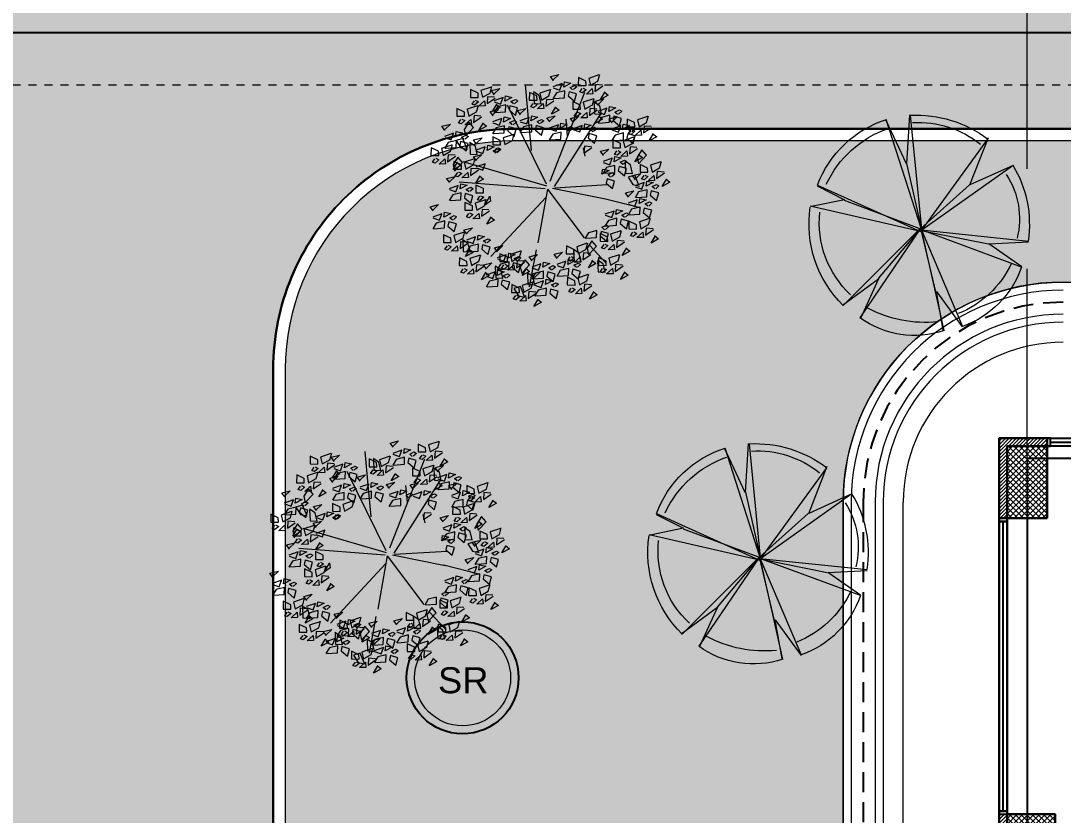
# Model space of a CAD drawing. Header units: inches. Extents: x 0 to 558, y -1 to 295.
# Drawn here: x 280.41 to 293.44, y 185.21 to 195.14 of the extents above; entities that cross this region are included whole.
import ezdxf
from ezdxf.enums import TextEntityAlignment as Align

# ---------------------------------------------------------------- set-up
doc = ezdxf.new("R2010")
doc.units = ezdxf.units.IN
doc.header["$MEASUREMENT"] = 0
for name, pattern in [('$0$HIDDEN', [0.375, 0.25, -0.125]), ('DASHDOT2', [0.5, 0.25, -0.125, 0, -0.125]), ('HelipadXX$0$Core-03$0$HIDDEN', [0.375, 0.25, -0.125])]:
    doc.linetypes.add(name, pattern=pattern)
for name, color, linetype in [('A-ROAD', 4, 'Continuous'), ('Kusen', 30, 'Continuous'), ('LANTAI', 57, 'Continuous')]:
    doc.layers.add(name, color=color, linetype=linetype)
for name, color, linetype, lineweight in [('ars', 11, 'Continuous', 0), ('ARSIR', 31, 'Continuous', 5), ('ARSIR BETON', 8, 'Continuous', 5), ('DINDING2', 146, 'Continuous', 5), ('GSB', 1, 'Continuous', 15), ('KOL', 1, 'Continuous', 30), ('lan', 7, 'Continuous', 15), ('POHON', 98, 'Continuous', 5), ('RUMPUT', 93, 'Continuous', 0), ('SANITAIR', 15, 'Continuous', 9)]:
    doc.layers.add(name, color=color, linetype=linetype, lineweight=lineweight)
doc.layers.add('as', color=1, linetype='Continuous', plot=False)
doc.styles.get("Standard").update_dxf_attribs({"font": 'arial.ttf'})
pattern_1 = [(45, (37.0798, 226.14725), (6e-17, 0.5747364), [1.2192, -0.4064]), (135, (37.36716, 226.4346), (6e-17, 0.5747364), [1.2192, -0.4064])]
pattern_2 = [(86.66969, (37.0798, 226.14725), (-0.5066041, 0.569206), [0.142875, -0.934755]), (41.66969, (37.0798, 226.14725), (-0.5066045, 0.5692064), [0.142875, -0.619125]), (131.66969, (37.0798, 226.14725), (-0.5692064, -0.5066045), [0.142875, -0.619125])]

# ---------------------------------------------------------------- blocks, each defined once
blk = doc.blocks.new('k1')
at = {"layer": 'ars'}
h = blk.add_hatch(dxfattribs=at)
h.set_pattern_fill('_USER', color=256, scale=0.05, angle=45, double=1, pattern_type=0)
h.set_pattern_definition([(45, (0, -5), (-0.03535534, 0.03535534), []), (135, (0, -5), (-0.03535534, -0.03535534), [])])
h.paths.add_polyline_path([(-0.3, -0.55), (0.3, -0.55), (0.3, 0.55), (-0.3, 0.55)])
at = {"layer": 'KOL'}
blk.add_lwpolyline([(-0.3, -0.55), (0.3, -0.55), (0.3, 0.55), (-0.3, 0.55)], close=True, dxfattribs=at)
blk = doc.blocks.new('k3')
at = {"layer": 'ars'}
h = blk.add_hatch(dxfattribs=at)
h.set_pattern_fill('_USER', color=256, scale=0.05, angle=45, double=1, pattern_type=0)
h.set_pattern_definition([(45, (0, -5.05), (-0.03535534, 0.03535534), []), (135, (0, -5.05), (-0.03535534, -0.03535534), [])])
h.paths.add_polyline_path([(-0.25, -0.45), (0.25, -0.45), (0.25, 0.45), (-0.25, 0.45)])
at = {"layer": 'KOL'}
blk.add_lwpolyline([(-0.25, -0.45), (0.25, -0.45), (0.25, 0.45), (-0.25, 0.45)], close=True, dxfattribs=at)
blk = doc.blocks.new('DEN-1 BLOK 2')
at = {"layer": 'ars'}
h = blk.add_hatch(dxfattribs=at)
h.set_pattern_fill('ANSI31', color=256, scale=0.25, angle=180, style=0)
h.set_pattern_definition([(225, (-0.35, 48.305), (0.02209709, -0.02209709), [])])
h.paths.add_polyline_path([(-0.25, 43.405), (-0.35, 43.405), (-0.35, 42.305), (0.25, 42.305), (0.25, 42.405), (-0.25, 42.405)])
h.paths.add_polyline_path([(-0.25, 51.205), (-0.35, 51.205), (-0.35, 50.105), (-0.25, 50.105)])
h.paths.add_polyline_path([(-0.35, 54.905), (-0.25, 54.905), (-0.25, 55.805), (0.25, 55.805), (0.25, 55.905), (-0.35, 55.905)])
at = {"layer": 'as'}
for q in [(74.4, 55.655), (0, 39.555)]:
    blk.add_line((0, 55.655), q, dxfattribs=at)
at = {"layer": 'as', "linetype": '$0$HIDDEN'}
blk.add_line((-2.05, 55.105), (-2.05, 38.755), dxfattribs=at)
blk.add_arc((0.45, 55.105), 2.5, 90, 180, dxfattribs=at)
at = {"layer": 'KOL'}
blk.add_lwpolyline([(0.25, 42.405), (0.25, 42.305), (-0.35, 42.305), (-0.35, 55.905), (0.25, 55.905), (0.25, 55.805), (-0.25, 55.805), (-0.25, 42.405)], close=True, dxfattribs=at)
blk.add_lwpolyline([(-0.25, 54.905), (-0.35, 54.905)], dxfattribs=at)
at = {"layer": 'Kusen'}
for p, q in [((0.25, 55.855), (0.25, 55.855)), ((0.29, 55.855), (5.91, 55.855))]:
    blk.add_line(p, q, dxfattribs=at)
at = {"layer": 'Kusen', "color": 4}
blk.add_line((-0.3, 51.245), (-0.3, 54.865), dxfattribs=at)
at = {"layer": 'Kusen'}
for points in [[(5.95, 55.805), (0.25, 55.805), (0.25, 55.905), (5.95, 55.905)], [(-0.25, 54.865), (-0.35, 54.865), (-0.35, 51.245), (-0.25, 51.245)]]:
    blk.add_lwpolyline(points, close=True, dxfattribs=at)
for points in [[(0.25, 55.905), (0.25, 55.805), (0.29, 55.805), (0.29, 55.905), (0.25, 55.905)], [(-0.35, 54.865), (-0.25, 54.865), (-0.25, 54.905), (-0.35, 54.905), (-0.35, 54.865)], [(-0.35, 51.205), (-0.25, 51.205), (-0.25, 51.245), (-0.35, 51.245), (-0.35, 51.205)]]:
    blk.add_lwpolyline(points, dxfattribs=at)
at = {"layer": 'lan'}
blk.add_line((-1.55, 42.545), (-1.55, 55.105), dxfattribs=at)
blk.add_arc((0.45, 55.105), 2, 90, 180, dxfattribs=at)
blk.add_arc((0.45, 55.105), 2, 90, 180, dxfattribs=at)
at = {"layer": 'SANITAIR'}
for p, q in [((-2.3, 55.105), (-2.3, 42.545)), ((-2.2, 55.105), (-2.2, 42.545)), ((-1.9, 55.105), (-1.9, 42.545)), ((-1.8, 55.105), (-1.8, 42.545))]:
    blk.add_line(p, q, dxfattribs=at)
for radius in [2.75, 2.65, 2.35, 2.25]:
    blk.add_arc((0.45, 55.105), radius, 90, 180, dxfattribs=at)
at = {"layer": 'KOL', "xscale": -1}
blk.add_blockref('k3', (0, 55.355), dxfattribs=at)
at = {"layer": 'KOL', "xscale": -1, "rotation": 180}
blk.add_blockref('k1', (0.05, 50.655), dxfattribs=at)
blk = doc.blocks.new('NOT. SR')
for radius in [0.7, 0.6]:
    blk.add_circle((0, 0), radius)
blk.add_text('SR', height=0.3251).set_placement((0.008, -0.193), align=Align.CENTER)
blk = doc.blocks.new('rrety')
for p, q in [((497.8335, 232.64), (497.8515, 232.6484)), ((497.8506, 232.6457), (497.8452, 232.6146)), ((497.8248, 232.6161), (497.8335, 232.64)), ((497.8452, 232.6146), (497.8248, 232.6161)), ((497.8677, 232.6134), (497.8875, 232.619)), ((497.8733, 232.5824), (497.8677, 232.6134)), ((497.8875, 232.619), (497.8874, 232.5936)), ((498.0767, 232.6219), (498.0965, 232.6275)), ((498.0822, 232.5908), (498.0767, 232.6219)), ((498.0965, 232.6275), (498.0964, 232.6021)), ((497.8874, 232.5936), (497.8733, 232.5795)), ((498.0146, 232.5768), (498.0343, 232.5823)), ((498.0343, 232.5823), (498.0342, 232.5569)), ((498.0964, 232.6021), (498.0822, 232.588)), ((497.7802, 232.574), (497.8, 232.5795)), ((497.7857, 232.5429), (497.7802, 232.574)), ((497.7999, 232.5541), (497.7857, 232.54)), ((497.8, 232.5795), (497.7999, 232.5541)), ((497.8574, 232.5587), (497.8572, 232.5786)), ((497.8755, 232.5409), (497.8574, 232.5587)), ((497.8592, 232.5767), (497.8853, 232.5589)), ((497.8853, 232.5589), (497.8755, 232.5409)), ((498.0201, 232.5457), (498.0146, 232.5768)), ((498.0342, 232.5569), (498.0201, 232.5429)), ((498.0607, 232.5474), (498.0605, 232.5674)), ((498.0625, 232.5654), (498.0886, 232.5477)), ((498.0788, 232.5296), (498.0607, 232.5474)), ((498.0886, 232.5477), (498.0788, 232.5296)), ((497.704, 232.4781), (497.7237, 232.4836)), ((497.7095, 232.447), (497.704, 232.4781)), ((497.7237, 232.4836), (497.7236, 232.4582)), ((497.7236, 232.4582), (497.7095, 232.4442)), ((498.2316, 232.3946), (498.2497, 232.403)), ((498.2487, 232.4004), (498.2434, 232.3693)), ((498.2229, 232.3707), (498.2316, 232.3946)), ((498.2434, 232.3693), (498.2229, 232.3707)), ((498.2179, 232.3568), (498.2376, 232.3624)), ((498.2234, 232.3257), (498.2179, 232.3568)), ((498.2375, 232.337), (498.2234, 232.3229)), ((498.2376, 232.3624), (498.2375, 232.337)), ((498.2611, 232.319), (498.2609, 232.3389)), ((498.263, 232.337), (498.2891, 232.3192)), ((498.2793, 232.3012), (498.2611, 232.319)), ((498.2891, 232.3192), (498.2793, 232.3012)), ((498.1134, 232.2834), (498.1133, 232.258)), ((497.7303, 232.2231), (497.7301, 232.243)), ((497.7484, 232.2053), (497.7303, 232.2231)), ((497.7321, 232.2411), (497.7582, 232.2233)), ((497.7582, 232.2233), (497.7484, 232.2053)), ((497.7629, 232.1803), (497.7809, 232.1887)), ((497.78, 232.1861), (497.7747, 232.1549)), ((497.7859, 232.2045), (497.8056, 232.2101)), ((497.7914, 232.1734), (497.7859, 232.2045)), ((497.8055, 232.1847), (497.7914, 232.1706)), ((497.8056, 232.2101), (497.8055, 232.1847)), ((497.7542, 232.1564), (497.7629, 232.1803)), ((497.7747, 232.1549), (497.7542, 232.1564)), ((498.1671, 232.1678), (498.1868, 232.1734)), ((498.1726, 232.1368), (498.1671, 232.1678)), ((498.1868, 232.1734), (498.1867, 232.148)), ((497.7839, 232.13), (497.7837, 232.15)), ((497.8021, 232.1122), (497.7839, 232.13)), ((497.7858, 232.148), (497.8119, 232.1303)), ((497.8119, 232.1303), (497.8021, 232.1122)), ((498.1867, 232.148), (498.1726, 232.1339)), ((498.0005, 232.1002), (498.0202, 232.1057)), ((498.006, 232.0691), (498.0005, 232.1002)), ((498.0202, 232.1057), (498.0201, 232.0803)), ((498.0201, 232.0803), (498.006, 232.0663))]:
    blk.add_line(p, q)
for points in [[(497.8859, 232.6614), (497.8953, 232.6733), (497.8709, 232.6805), (497.8867, 232.6641)], [(498.0181, 232.6583), (498.0167, 232.6735), (497.998, 232.6702), (498.0181, 232.6583)], [(498.0497, 232.6755), (498.0591, 232.6874), (498.0347, 232.6946), (498.0505, 232.6782)], [(497.8287, 232.6371), (497.8365, 232.6436), (497.8237, 232.6504), (497.8167, 232.6465), (497.826, 232.6379)], [(497.8543, 232.6442), (497.8529, 232.6594), (497.8343, 232.6561), (497.8543, 232.6442)], [(497.8857, 232.6408), (497.8663, 232.6348), (497.8602, 232.6543), (497.8865, 232.6435)], [(497.8824, 232.651), (497.9136, 232.6558), (497.9187, 232.6359), (497.8933, 232.6366), (497.8796, 232.6511)], [(497.9248, 232.6527), (497.9394, 232.672), (497.9502, 232.652), (497.9301, 232.6412), (497.9248, 232.6527)], [(498.0047, 232.6329), (497.9855, 232.618), (497.9803, 232.6401), (498.0025, 232.6453), (498.0047, 232.6329)], [(497.9924, 232.6512), (498.0003, 232.6577), (497.9875, 232.6645), (497.9805, 232.6606), (497.9897, 232.652)], [(498.0461, 232.6236), (498.0147, 232.627), (498.0149, 232.6475), (498.0393, 232.6403), (498.0488, 232.6228)], [(498.0495, 232.6549), (498.03, 232.6489), (498.024, 232.6684), (498.0503, 232.6576)], [(498.1513, 232.6388), (498.1607, 232.6507), (498.1364, 232.6579), (498.1521, 232.6415)], [(497.7921, 232.5963), (497.8067, 232.6156), (497.8175, 232.5956), (497.7974, 232.5848), (497.7921, 232.5963)], [(497.8409, 232.6188), (497.8218, 232.6039), (497.8165, 232.626), (497.8387, 232.6312), (497.8409, 232.6188)], [(497.8823, 232.6095), (497.8509, 232.6129), (497.8511, 232.6334), (497.8755, 232.6262), (497.885, 232.6087)], [(497.9135, 232.52), (497.8706, 232.621)], [(497.8872, 232.6198), (497.9044, 232.6306), (497.9153, 232.6134), (497.8871, 232.617)], [(497.9184, 232.6246), (497.9237, 232.6104), (497.9408, 232.6184), (497.9184, 232.6246)], [(497.9276, 232.6019), (497.9423, 232.6212), (497.953, 232.6012), (497.933, 232.5905), (497.9276, 232.6019)], [(497.9414, 232.6381), (497.9355, 232.6298), (497.9495, 232.6266), (497.9553, 232.6321), (497.9442, 232.638)], [(497.9586, 232.6087), (497.9898, 232.6135), (497.9949, 232.5936), (497.9695, 232.5943), (497.9558, 232.6088)], [(498.001, 232.6104), (498.0157, 232.6297), (498.0264, 232.6097), (498.0064, 232.5989), (498.001, 232.6104)], [(498.0941, 232.6146), (498.1019, 232.6211), (498.0892, 232.6278), (498.0822, 232.624), (498.0914, 232.6154)], [(498.1198, 232.6217), (498.1183, 232.6368), (498.0997, 232.6335), (498.1198, 232.6217)], [(498.1511, 232.6183), (498.1317, 232.6123), (498.1257, 232.6317), (498.1519, 232.621)], [(497.7497, 232.5946), (497.7809, 232.5994), (497.786, 232.5795), (497.7606, 232.5802), (497.7468, 232.5947)], [(497.8086, 232.5817), (497.8028, 232.5734), (497.8168, 232.5702), (497.8226, 232.5757), (497.8115, 232.5816)], [(497.8718, 232.5655), (497.8812, 232.5774), (497.8568, 232.5846), (497.8726, 232.5682)], [(497.8852, 232.6002), (497.9164, 232.605), (497.9215, 232.5851), (497.8961, 232.5858), (497.8824, 232.6003)], [(497.8923, 232.5999), (497.8863, 232.586), (497.9117, 232.5853), (497.8922, 232.5971)], [(497.9442, 232.5873), (497.9383, 232.579), (497.9523, 232.5758), (497.9581, 232.5813), (497.947, 232.5873)], [(497.9634, 232.5775), (497.9807, 232.5883), (497.9915, 232.5711), (497.9634, 232.5747)], [(497.9946, 232.5823), (497.9999, 232.5681), (498.0171, 232.5761), (497.9946, 232.5823)], [(498.0176, 232.5958), (498.0117, 232.5875), (498.0258, 232.5843), (498.0316, 232.5898), (498.0204, 232.5957)], [(498.035, 232.5681), (498.0336, 232.5832), (498.015, 232.5799), (498.035, 232.5681)], [(498.0666, 232.5852), (498.076, 232.5971), (498.0517, 232.6044), (498.0674, 232.5879)], [(498.0699, 232.5414), (498.1036, 232.5996)], [(498.1063, 232.5962), (498.0872, 232.5813), (498.082, 232.6035), (498.1041, 232.6087), (498.1063, 232.5962)], [(498.1477, 232.5869), (498.1164, 232.5903), (498.1165, 232.6109), (498.1409, 232.6037), (498.1505, 232.5861)], [(498.1711, 232.5711), (498.1805, 232.583), (498.1561, 232.5903), (498.1719, 232.5738)], [(497.7532, 232.5514), (497.7626, 232.5633), (497.7382, 232.5705), (497.754, 232.5541)], [(497.7545, 232.5634), (497.7717, 232.5742), (497.7826, 232.557), (497.7544, 232.5606)], [(497.7857, 232.5682), (497.7909, 232.554), (497.8081, 232.562), (497.7857, 232.5682)], [(497.792, 232.5523), (497.8232, 232.5571), (497.8283, 232.5372), (497.8029, 232.5379), (497.7892, 232.5523)], [(497.8145, 232.5412), (497.8224, 232.5478), (497.8096, 232.5545), (497.8026, 232.5507), (497.8118, 232.542)], [(497.8402, 232.5484), (497.8388, 232.5635), (497.8201, 232.5602), (497.8402, 232.5484)], [(497.8344, 232.5539), (497.8491, 232.5733), (497.8598, 232.5533), (497.8398, 232.5425), (497.8344, 232.5539)], [(497.8716, 232.5449), (497.8521, 232.5389), (497.8461, 232.5584), (497.8724, 232.5477)], [(497.89, 232.5691), (497.9073, 232.5799), (497.9181, 232.5627), (497.8899, 232.5662)], [(497.9212, 232.5739), (497.9265, 232.5596), (497.9436, 232.5676), (497.9212, 232.5739)], [(497.9685, 232.5576), (497.9625, 232.5437), (497.9879, 232.543), (497.9685, 232.5548)], [(498.0216, 232.5427), (498.0025, 232.5277), (497.9973, 232.5499), (498.0194, 232.5551), (498.0216, 232.5427)], [(498.0094, 232.561), (498.0172, 232.5675), (498.0045, 232.5742), (497.9974, 232.5704), (498.0067, 232.5618)], [(498.063, 232.5333), (498.0317, 232.5367), (498.0318, 232.5573), (498.0562, 232.5501), (498.0657, 232.5325)], [(498.0664, 232.5647), (498.047, 232.5587), (498.0409, 232.5781), (498.0672, 232.5674)], [(498.1139, 232.5469), (498.1217, 232.5534), (498.1089, 232.5601), (498.1019, 232.5563), (498.1111, 232.5477)], [(498.1395, 232.554), (498.1381, 232.5691), (498.1195, 232.5658), (498.1395, 232.554)], [(498.1709, 232.5506), (498.1515, 232.5446), (498.1454, 232.564), (498.1717, 232.5533)], [(498.2299, 232.5371), (498.2285, 232.5522), (498.2098, 232.5489), (498.2299, 232.5371)], [(498.2614, 232.5542), (498.2709, 232.5661), (498.2465, 232.5733), (498.2622, 232.5569)], [(497.7082, 232.5088), (497.6891, 232.4939), (497.6838, 232.516), (497.706, 232.5212), (497.7082, 232.5088)], [(497.6959, 232.5271), (497.7038, 232.5337), (497.691, 232.5404), (497.684, 232.5366), (497.6932, 232.5279)], [(497.7216, 232.5343), (497.7202, 232.5494), (497.7016, 232.5461), (497.7216, 232.5343)], [(497.7496, 232.4995), (497.7182, 232.5029), (497.7184, 232.5234), (497.7428, 232.5162), (497.7523, 232.4987)], [(497.753, 232.5308), (497.7335, 232.5248), (497.7275, 232.5443), (497.7538, 232.5336)], [(497.7596, 232.5435), (497.7536, 232.5296), (497.779, 232.5289), (497.7595, 232.5407)], [(497.7968, 232.5211), (497.8141, 232.5319), (497.8249, 232.5147), (497.7968, 232.5183)], [(497.8268, 232.5229), (497.8076, 232.508), (497.8024, 232.5301), (497.8246, 232.5353), (497.8268, 232.5229)], [(497.828, 232.5259), (497.8333, 232.5117), (497.8505, 232.5197), (497.828, 232.5259)], [(497.8682, 232.5136), (497.8368, 232.517), (497.837, 232.5375), (497.8614, 232.5303), (497.8709, 232.5128)], [(497.851, 232.5394), (497.8451, 232.5311), (497.8592, 232.5279), (497.865, 232.5334), (497.8538, 232.5393)], [(497.8951, 232.5492), (497.8891, 232.5352), (497.9145, 232.5345), (497.8951, 232.5463)], [(498.0631, 232.5184), (498.0943, 232.5232), (498.0994, 232.5033), (498.074, 232.504), (498.0603, 232.5185)], [(498.1261, 232.5286), (498.107, 232.5136), (498.1017, 232.5358), (498.1239, 232.541), (498.1261, 232.5286)], [(498.1055, 232.5201), (498.1202, 232.5395), (498.1309, 232.5194), (498.1109, 232.5087), (498.1055, 232.5201)], [(498.1675, 232.5192), (498.1361, 232.5226), (498.1363, 232.5432), (498.1607, 232.536), (498.1702, 232.5184)], [(498.2165, 232.5116), (498.1973, 232.4967), (498.1921, 232.5188), (498.2142, 232.5241), (498.2165, 232.5116)], [(498.2042, 232.53), (498.212, 232.5365), (498.1993, 232.5432), (498.1923, 232.5394), (498.2015, 232.5308)], [(498.2579, 232.5023), (498.2265, 232.5057), (498.2267, 232.5263), (498.251, 232.519), (498.2606, 232.5015)], [(498.2613, 232.5337), (498.2418, 232.5277), (498.2358, 232.5471), (498.2621, 232.5364)], [(497.7221, 232.4752), (497.7315, 232.4872), (497.7072, 232.4944), (497.7229, 232.4779)], [(497.7582, 232.4834), (497.7728, 232.5028), (497.7836, 232.4828), (497.7635, 232.472), (497.7582, 232.4834)], [(497.9754, 232.3753), (497.7793, 232.51)], [(497.8019, 232.5012), (497.7959, 232.4873), (497.8213, 232.4866), (497.8019, 232.4984)], [(497.9846, 232.3539), (497.9233, 232.5008)], [(497.9846, 232.3539), (498.0582, 232.5161)], [(498.1221, 232.5056), (498.1162, 232.4972), (498.1302, 232.494), (498.136, 232.4995), (498.1249, 232.5055)], [(498.128, 232.4959), (498.1592, 232.5007), (498.1644, 232.4808), (498.139, 232.4815), (498.1252, 232.4959)], [(498.1705, 232.4975), (498.1851, 232.5169), (498.1959, 232.4969), (498.1758, 232.4861), (498.1705, 232.4975)], [(498.2439, 232.4806), (498.2585, 232.5), (498.2693, 232.4799), (498.2492, 232.4692), (498.2439, 232.4806)], [(497.6649, 232.451), (497.6727, 232.4575), (497.66, 232.4642), (497.653, 232.4604), (497.6622, 232.4518)], [(497.6906, 232.4581), (497.6891, 232.4732), (497.6705, 232.4699), (497.6906, 232.4581)], [(497.7219, 232.4547), (497.7025, 232.4487), (497.6965, 232.4681), (497.7227, 232.4574)], [(497.7158, 232.4818), (497.747, 232.4866), (497.7521, 232.4667), (497.7267, 232.4674), (497.713, 232.4818)], [(497.7206, 232.4506), (497.7378, 232.4614), (497.7487, 232.4442), (497.7205, 232.4478)], [(497.7748, 232.4689), (497.7689, 232.4606), (497.7829, 232.4574), (497.7887, 232.4629), (497.7776, 232.4688)], [(498.1329, 232.4647), (498.1501, 232.4755), (498.1609, 232.4583), (498.1328, 232.4619)], [(498.1403, 232.4159), (498.2384, 232.4649)], [(498.1641, 232.4695), (498.1693, 232.4553), (498.1865, 232.4633), (498.1641, 232.4695)], [(498.187, 232.483), (498.1811, 232.4747), (498.1952, 232.4715), (498.201, 232.477), (498.1898, 232.4829)], [(498.2015, 232.4789), (498.2327, 232.4837), (498.2378, 232.4639), (498.2124, 232.4645), (498.1986, 232.479)], [(498.2604, 232.4661), (498.2546, 232.4578), (498.2686, 232.4546), (498.2744, 232.4601), (498.2633, 232.466)], [(497.6771, 232.4327), (497.658, 232.4177), (497.6528, 232.4399), (497.6749, 232.4451), (497.6771, 232.4327)], [(497.7185, 232.4234), (497.6872, 232.4268), (497.6873, 232.4473), (497.7117, 232.4401), (497.7213, 232.4226)], [(497.7257, 232.4307), (497.7197, 232.4168), (497.7451, 232.4161), (497.7256, 232.4279)], [(497.7518, 232.4554), (497.7571, 232.4412), (497.7742, 232.4492), (497.7518, 232.4554)], [(498.2063, 232.4478), (498.2235, 232.4586), (498.2343, 232.4414), (498.2062, 232.445)], [(498.2325, 232.4338), (498.2637, 232.4386), (498.2688, 232.4187), (498.2434, 232.4194), (498.2297, 232.4339)], [(498.2375, 232.4526), (498.2427, 232.4383), (498.2599, 232.4463), (498.2375, 232.4526)], [(498.2749, 232.4355), (498.2896, 232.4549), (498.3003, 232.4348), (498.2803, 232.4241), (498.2749, 232.4355)], [(497.6339, 232.3943), (497.6651, 232.3991), (497.6702, 232.3793), (497.6448, 232.3799), (497.6311, 232.3944)], [(497.6763, 232.396), (497.691, 232.4154), (497.7017, 232.3953), (497.6817, 232.3846), (497.6763, 232.396)], [(497.804, 232.3963), (497.8134, 232.4082), (497.7891, 232.4154), (497.8048, 232.399)], [(497.9999, 232.3539), (498.144, 232.4182)], [(498.2114, 232.4279), (498.2054, 232.414), (498.2308, 232.4133), (498.2113, 232.4251)], [(498.2373, 232.4027), (498.2546, 232.4135), (498.2654, 232.3963), (498.2373, 232.3998)], [(498.2685, 232.4075), (498.2738, 232.3932), (498.291, 232.4012), (498.2685, 232.4075)], [(498.2915, 232.4209), (498.2856, 232.4126), (498.2997, 232.4094), (498.3055, 232.4149), (498.2943, 232.4209)], [(498.3292, 232.3991), (498.3386, 232.411), (498.3143, 232.4182), (498.33, 232.4018)], [(497.6387, 232.3632), (497.6559, 232.374), (497.6668, 232.3568), (497.6386, 232.3604)], [(497.6699, 232.368), (497.6752, 232.3537), (497.6923, 232.3617), (497.6699, 232.368)], [(497.6929, 232.3815), (497.687, 232.3732), (497.701, 232.37), (497.7068, 232.3754), (497.6957, 232.3814)], [(497.7468, 232.372), (497.7546, 232.3785), (497.7419, 232.3853), (497.7348, 232.3814), (497.7441, 232.3728)], [(497.7724, 232.3791), (497.771, 232.3943), (497.7524, 232.391), (497.7724, 232.3791)], [(497.8004, 232.3444), (497.769, 232.3478), (497.7692, 232.3683), (497.7936, 232.3611), (497.8031, 232.3436)], [(497.8038, 232.3757), (497.7844, 232.3697), (497.7783, 232.3892), (497.8046, 232.3784)], [(498.0061, 232.3539), (498.1593, 232.3784)], [(498.1563, 232.3735), (498.171, 232.3928), (498.1817, 232.3728), (498.1617, 232.362), (498.1563, 232.3735)], [(498.2424, 232.3828), (498.2364, 232.3688), (498.2618, 232.3681), (498.2424, 232.38)], [(498.2842, 232.3565), (498.2651, 232.3416), (498.2599, 232.3637), (498.282, 232.3689), (498.2842, 232.3565)], [(498.272, 232.3749), (498.2798, 232.3814), (498.2671, 232.3881), (498.26, 232.3843), (498.2693, 232.3757)], [(498.2976, 232.382), (498.2962, 232.3971), (498.2776, 232.3938), (498.2976, 232.382)], [(498.3256, 232.3472), (498.2943, 232.3506), (498.2944, 232.3711), (498.3188, 232.3639), (498.3283, 232.3464)], [(498.329, 232.3786), (498.3096, 232.3725), (498.3036, 232.392), (498.3298, 232.3813)], [(497.6438, 232.3433), (497.6378, 232.3293), (497.6632, 232.3287), (497.6437, 232.3405)], [(497.759, 232.3537), (497.7399, 232.3388), (497.7347, 232.3609), (497.7568, 232.3661), (497.759, 232.3537)], [(497.9785, 232.3508), (497.7363, 232.2773)], [(497.7413, 232.3255), (497.7559, 232.3449), (497.7667, 232.3248), (497.7466, 232.3141), (497.7413, 232.3255)], [(497.9846, 232.3447), (497.7609, 232.2222)], [(497.7891, 232.3297), (497.7969, 232.3362), (497.7842, 232.3429), (497.7772, 232.3391), (497.7864, 232.3305)], [(497.8148, 232.3368), (497.8134, 232.352), (497.7949, 232.3598), (497.8148, 232.3368)], [(497.9846, 232.3386), (497.9233, 232.0875)], [(498.0061, 232.3508), (498.1838, 232.1733)], [(498.1499, 232.3454), (498.1552, 232.3312), (498.1724, 232.3392), (498.1499, 232.3454)], [(498.1563, 232.3436), (498.1875, 232.3484), (498.1926, 232.3285), (498.1672, 232.3292), (498.1535, 232.3437)], [(498.1729, 232.3589), (498.167, 232.3506), (498.1811, 232.3474), (498.1869, 232.3529), (498.1757, 232.3588)], [(498.1987, 232.3453), (498.2133, 232.3646), (498.2241, 232.3446), (498.204, 232.3338), (498.1987, 232.3453)], [(497.6988, 232.3238), (497.73, 232.3286), (497.7352, 232.3088), (497.7098, 232.3094), (497.696, 232.3239)], [(497.7578, 232.311), (497.7519, 232.3027), (497.766, 232.2995), (497.7718, 232.3049), (497.7606, 232.3109)], [(497.8014, 232.3114), (497.7822, 232.2965), (497.777, 232.3186), (497.7992, 232.3238), (497.8014, 232.3114)], [(497.9969, 232.3324), (498.1532, 232.0998)], [(498.1611, 232.3124), (498.1783, 232.3232), (498.1892, 232.306), (498.161, 232.3096)], [(498.1923, 232.3172), (498.1976, 232.303), (498.2147, 232.311), (498.1923, 232.3172)], [(498.2153, 232.3307), (498.2094, 232.3224), (498.2234, 232.3192), (498.2292, 232.3247), (498.2181, 232.3306)], [(498.2355, 232.2945), (498.2341, 232.3097), (498.2155, 232.3064), (498.2355, 232.2945)], [(498.2671, 232.3117), (498.2765, 232.3236), (498.2521, 232.3308), (498.2679, 232.3144)], [(497.7037, 232.2927), (497.7209, 232.3035), (497.7317, 232.2863), (497.7036, 232.2899)], [(497.7349, 232.2975), (497.7401, 232.2832), (497.7573, 232.2912), (497.7349, 232.2975)], [(497.7984, 232.2722), (497.8078, 232.2841), (497.7834, 232.2913), (497.7992, 232.2749)], [(498.1662, 232.2925), (498.1602, 232.2786), (498.1856, 232.2779), (498.1661, 232.2897)], [(498.2221, 232.2691), (498.203, 232.2542), (498.1977, 232.2763), (498.2199, 232.2815), (498.2221, 232.2691)], [(498.2099, 232.2874), (498.2177, 232.2939), (498.2049, 232.3006), (498.1979, 232.2968), (498.2072, 232.2882)], [(498.2635, 232.2598), (498.2321, 232.2632), (498.2323, 232.2837), (498.2567, 232.2765), (498.2662, 232.259)], [(498.2669, 232.2911), (498.2475, 232.2851), (498.2414, 232.3046), (498.2677, 232.2938)], [(498.2439, 232.2578), (498.2585, 232.2772), (498.2693, 232.2571), (498.2492, 232.2464), (498.2439, 232.2578)], [(498.3207, 232.2609), (498.3302, 232.2728), (498.3058, 232.28), (498.3215, 232.2636)], [(497.7088, 232.2728), (497.7027, 232.2588), (497.7281, 232.2582), (497.7087, 232.27)], [(497.7411, 232.2479), (497.7489, 232.2545), (497.7362, 232.2612), (497.7292, 232.2574), (497.7384, 232.2487)], [(497.7668, 232.2551), (497.7654, 232.2702), (497.7467, 232.2669), (497.7668, 232.2551)], [(497.7982, 232.2516), (497.7787, 232.2456), (497.7727, 232.2651), (497.799, 232.2544)], [(497.794, 232.2476), (497.8112, 232.2584), (497.8221, 232.2412), (497.7939, 232.2447)], [(498.137, 232.2601), (498.1176, 232.2541), (498.1115, 232.2735), (498.1378, 232.2628)], [(498.1338, 232.2324), (498.1484, 232.2518), (498.1592, 232.2318), (498.1391, 232.221), (498.1338, 232.2324)], [(498.2015, 232.2562), (498.2327, 232.261), (498.2378, 232.2411), (498.2124, 232.2418), (498.1986, 232.2562)], [(498.2635, 232.2367), (498.2713, 232.2432), (498.2586, 232.2499), (498.2516, 232.2461), (498.2608, 232.2375)], [(498.2892, 232.2438), (498.2878, 232.2589), (498.2691, 232.2556), (498.2892, 232.2438)], [(498.3206, 232.2404), (498.3011, 232.2344), (498.2951, 232.2538), (498.3214, 232.2431)], [(497.7103, 232.2015), (497.7089, 232.2166), (497.6903, 232.2133), (497.7103, 232.2015)], [(497.7419, 232.2186), (497.7513, 232.2305), (497.7269, 232.2377), (497.7427, 232.2213)], [(497.7534, 232.2296), (497.7342, 232.2147), (497.729, 232.2368), (497.7512, 232.242), (497.7534, 232.2296)], [(497.7948, 232.2203), (497.7634, 232.2237), (497.7636, 232.2442), (497.788, 232.237), (497.7975, 232.2195)], [(497.7991, 232.2277), (497.7931, 232.2137), (497.8185, 232.213), (497.799, 232.2248)], [(497.8595, 232.2179), (497.8536, 232.2096), (497.8676, 232.2064), (497.8734, 232.2119), (497.8623, 232.2178)], [(497.8682, 232.2028), (497.876, 232.2093), (497.8633, 232.216), (497.8563, 232.2122), (497.8655, 232.2036)], [(497.9718, 232.1588), (497.9626, 232.2322)], [(498.0236, 232.2138), (498.0548, 232.2186), (498.0599, 232.1988), (498.0345, 232.1994), (498.0207, 232.2139)], [(498.1503, 232.2179), (498.1444, 232.2096), (498.1585, 232.2064), (498.1643, 232.2119), (498.1531, 232.2178)], [(498.2063, 232.225), (498.2235, 232.2358), (498.2343, 232.2186), (498.2062, 232.2222)], [(498.2156, 232.1986), (498.2303, 232.218), (498.241, 232.1979), (498.221, 232.1872), (498.2156, 232.1986)], [(498.2375, 232.2298), (498.2427, 232.2155), (498.2599, 232.2235), (498.2375, 232.2298)], [(498.2758, 232.2183), (498.2566, 232.2034), (498.2514, 232.2255), (498.2735, 232.2308), (498.2758, 232.2183)], [(498.2604, 232.2433), (498.2546, 232.235), (498.2686, 232.2318), (498.2744, 232.2373), (498.2633, 232.2432)], [(498.3172, 232.209), (498.2858, 232.2124), (498.286, 232.233), (498.3103, 232.2257), (498.3199, 232.2082)], [(497.6969, 232.176), (497.6778, 232.1611), (497.6725, 232.1832), (497.6947, 232.1884), (497.6969, 232.176)], [(497.6847, 232.1944), (497.6925, 232.2009), (497.6797, 232.2076), (497.6727, 232.2038), (497.6819, 232.1952)], [(497.7383, 232.1667), (497.7069, 232.1701), (497.7071, 232.1907), (497.7315, 232.1834), (497.741, 232.1659)], [(497.7417, 232.1981), (497.7223, 232.1921), (497.7162, 232.2115), (497.7425, 232.2008)], [(497.761, 232.1732), (497.7757, 232.1926), (497.7864, 232.1725), (497.7664, 232.1618), (497.761, 232.1732)], [(497.8053, 232.1996), (497.8225, 232.2104), (497.8334, 232.1932), (497.8052, 232.1968)], [(497.8365, 232.2044), (497.8418, 232.1902), (497.8589, 232.1982), (497.8365, 232.2044)], [(497.8804, 232.1845), (497.8613, 232.1696), (497.8561, 232.1917), (497.8782, 232.1969), (497.8804, 232.1845)], [(497.9219, 232.1752), (497.8905, 232.1786), (497.8907, 232.1991), (497.915, 232.1919), (497.9246, 232.1744)], [(497.9869, 232.176), (498.0016, 232.1954), (498.0123, 232.1754), (497.9923, 232.1646), (497.9869, 232.176)], [(498.0284, 232.1827), (498.0456, 232.1935), (498.0564, 232.1763), (498.0283, 232.1799)], [(498.0596, 232.1875), (498.0648, 232.1732), (498.082, 232.1812), (498.0596, 232.1875)], [(498.076, 232.2139), (498.0821, 232.1649)], [(498.0825, 232.201), (498.0767, 232.1927), (498.0907, 232.1895), (498.0965, 232.195), (498.0854, 232.2009)], [(498.0961, 232.1996), (498.1134, 232.2104), (498.1242, 232.1932), (498.0961, 232.1968)], [(498.1273, 232.2044), (498.1326, 232.1902), (498.1498, 232.1982), (498.1273, 232.2044)], [(498.1767, 232.1763), (498.1862, 232.1882), (498.1618, 232.1954), (498.1775, 232.179)], [(498.1732, 232.1969), (498.2044, 232.2017), (498.2095, 232.1818), (498.1841, 232.1825), (498.1704, 232.197)], [(498.2114, 232.2051), (498.2054, 232.1912), (498.2308, 232.1905), (498.2113, 232.2023)], [(498.2322, 232.1841), (498.2263, 232.1757), (498.2404, 232.1725), (498.2462, 232.178), (498.235, 232.184)], [(497.7186, 232.1715), (497.7498, 232.1763), (497.7549, 232.1565), (497.7295, 232.1571), (497.7158, 232.1716)], [(497.7776, 232.1587), (497.7717, 232.1504), (497.7857, 232.1472), (497.7915, 232.1527), (497.7804, 232.1586)], [(497.8104, 232.1797), (497.8044, 232.1658), (497.8298, 232.1651), (497.8103, 232.1769)], [(497.8654, 232.1603), (497.8966, 232.1651), (497.9018, 232.1452), (497.8764, 232.1459), (497.8626, 232.1603)], [(497.9079, 232.1619), (497.9225, 232.1813), (497.9333, 232.1613), (497.9132, 232.1505), (497.9079, 232.1619)], [(497.9445, 232.1744), (497.9757, 232.1792), (497.9808, 232.1593), (497.9554, 232.16), (497.9417, 232.1744)], [(497.9493, 232.1432), (497.9666, 232.154), (497.9774, 232.1368), (497.9492, 232.1404)], [(497.9723, 232.161), (497.9877, 232.0416)], [(498.0035, 232.1615), (497.9976, 232.1532), (498.0116, 232.15), (498.0174, 232.1555), (498.0063, 232.1614)], [(498.0335, 232.1628), (498.0275, 232.1489), (498.0529, 232.1482), (498.0334, 232.16)], [(498.1013, 232.1797), (498.0952, 232.1658), (498.1206, 232.1651), (498.1012, 232.1769)], [(498.1195, 232.1521), (498.1273, 232.1586), (498.1146, 232.1653), (498.1076, 232.1615), (498.1168, 232.1529)], [(498.1452, 232.1592), (498.1437, 232.1743), (498.1251, 232.171), (498.1452, 232.1592)], [(498.1765, 232.1558), (498.1571, 232.1498), (498.1511, 232.1692), (498.1773, 232.1585)], [(498.178, 232.1658), (498.1953, 232.1766), (498.2061, 232.1594), (498.178, 232.1629)], [(498.2092, 232.1706), (498.2145, 232.1563), (498.2317, 232.1643), (498.2092, 232.1706)], [(497.7234, 232.1404), (497.7407, 232.1512), (497.7515, 232.134), (497.7233, 232.1376)], [(497.7546, 232.1452), (497.7599, 232.1309), (497.777, 232.1389), (497.7546, 232.1452)], [(497.8407, 232.1227), (497.8501, 232.1346), (497.8258, 232.1418), (497.8415, 232.1254)], [(497.8702, 232.1291), (497.8875, 232.1399), (497.8983, 232.1227), (497.8702, 232.1263)], [(497.9015, 232.1339), (497.9067, 232.1197), (497.9239, 232.1277), (497.9015, 232.1339)], [(497.9244, 232.1474), (497.9185, 232.1391), (497.9326, 232.1359), (497.9384, 232.1414), (497.9272, 232.1473)], [(497.9544, 232.1233), (497.9484, 232.1094), (497.9738, 232.1087), (497.9543, 232.1205)], [(497.9805, 232.148), (497.9858, 232.1338), (498.0029, 232.1418), (497.9805, 232.148)], [(498.0581, 232.1227), (498.0676, 232.1346), (498.0432, 232.1418), (498.0589, 232.1254)], [(498.1317, 232.1337), (498.1126, 232.1188), (498.1074, 232.1409), (498.1295, 232.1461), (498.1317, 232.1337)], [(498.1732, 232.1244), (498.1418, 232.1278), (498.142, 232.1484), (498.1663, 232.1411), (498.1759, 232.1236)], [(498.1831, 232.1459), (498.1771, 232.1319), (498.2025, 232.1312), (498.1831, 232.1431)], [(498.2078, 232.1114), (498.2172, 232.1233), (498.1928, 232.1306), (498.2086, 232.1141)], [(497.7285, 232.1205), (497.7225, 232.1066), (497.7479, 232.1059), (497.7285, 232.1177)], [(497.7957, 232.0801), (497.7766, 232.0652), (497.7714, 232.0874), (497.7935, 232.0926), (497.7957, 232.0801)], [(497.7835, 232.0985), (497.7913, 232.105), (497.7786, 232.1117), (497.7715, 232.1079), (497.7808, 232.0993)], [(497.8091, 232.1056), (497.8077, 232.1207), (497.7891, 232.1174), (497.8091, 232.1056)], [(497.8371, 232.0708), (497.8058, 232.0742), (497.8059, 232.0948), (497.8303, 232.0876), (497.8398, 232.07)], [(497.8405, 232.1022), (497.8211, 232.0962), (497.8151, 232.1156), (497.8413, 232.1049)], [(497.8754, 232.1092), (497.8693, 232.0953), (497.8947, 232.0946), (497.8753, 232.1064)], [(497.8915, 232.0776), (497.901, 232.0895), (497.8766, 232.0967), (497.8923, 232.0803)], [(497.8824, 232.101), (497.9136, 232.1058), (497.9187, 232.086), (497.8933, 232.0866), (497.8796, 232.1011)], [(497.9248, 232.1027), (497.9394, 232.1221), (497.9502, 232.102), (497.9301, 232.0913), (497.9248, 232.1027)], [(498.0132, 232.0801), (497.994, 232.0652), (497.9888, 232.0874), (498.0109, 232.0926), (498.0132, 232.0801)], [(498.0009, 232.0985), (498.0087, 232.105), (497.996, 232.1117), (497.989, 232.1079), (497.9982, 232.0993)], [(498.0266, 232.1056), (498.0252, 232.1207), (498.0065, 232.1174), (498.0266, 232.1056)], [(498.0546, 232.0708), (498.0232, 232.0742), (498.0234, 232.0948), (498.0477, 232.0876), (498.0573, 232.07)], [(498.058, 232.1022), (498.0385, 232.0962), (498.0325, 232.1156), (498.0588, 232.1049)], [(498.0603, 232.0982), (498.0915, 232.103), (498.0966, 232.0831), (498.0712, 232.0838), (498.0575, 232.0983)], [(498.1027, 232.0999), (498.1173, 232.1193), (498.1281, 232.0992), (498.108, 232.0885), (498.1027, 232.0999)], [(498.1506, 232.0872), (498.1584, 232.0937), (498.1456, 232.1004), (498.1386, 232.0966), (498.1479, 232.088)], [(498.1762, 232.0943), (498.1748, 232.1094), (498.1562, 232.1061), (498.1762, 232.0943)], [(498.2076, 232.0909), (498.1882, 232.0849), (498.1821, 232.1043), (498.2084, 232.0936)], [(497.8343, 232.0533), (497.8421, 232.0599), (497.8294, 232.0666), (497.8224, 232.0628), (497.8316, 232.0542)], [(497.86, 232.0605), (497.8586, 232.0756), (497.8399, 232.0723), (497.86, 232.0605)], [(497.8914, 232.0571), (497.8719, 232.051), (497.8659, 232.0705), (497.8922, 232.0598)], [(497.8872, 232.0699), (497.9044, 232.0807), (497.9153, 232.0635), (497.8871, 232.0671)], [(497.9184, 232.0747), (497.9237, 232.0604), (497.9408, 232.0684), (497.9184, 232.0747)], [(497.9414, 232.0882), (497.9355, 232.0799), (497.9495, 232.0767), (497.9553, 232.0821), (497.9442, 232.0881)], [(498.0651, 232.0671), (498.0823, 232.0779), (498.0932, 232.0607), (498.065, 232.0642)], [(498.0963, 232.0719), (498.1015, 232.0576), (498.1187, 232.0656), (498.0963, 232.0719)], [(498.1192, 232.0853), (498.1134, 232.077), (498.1274, 232.0738), (498.1332, 232.0793), (498.1221, 232.0853)], [(498.1628, 232.0689), (498.1437, 232.0539), (498.1384, 232.0761), (498.1606, 232.0813), (498.1628, 232.0689)], [(498.2042, 232.0595), (498.1728, 232.063), (498.173, 232.0835), (498.1974, 232.0763), (498.2069, 232.0587)], [(497.8466, 232.035), (497.8274, 232.0201), (497.8222, 232.0422), (497.8443, 232.0474), (497.8466, 232.035)], [(497.888, 232.0257), (497.8566, 232.0291), (497.8568, 232.0496), (497.8811, 232.0424), (497.8907, 232.0249)], [(497.8923, 232.05), (497.8863, 232.036), (497.9117, 232.0354), (497.8922, 232.0472)], [(498.0702, 232.0472), (498.0642, 232.0332), (498.0896, 232.0325), (498.0701, 232.0444)]]:
    blk.add_lwpolyline(points)
blk = doc.blocks.new('D00088C')
for p, q in [((-0.2342, 0.4212), (-0.1152, 0.2615)), ((-0.2303, 0.4213), (-0.0013, -0.0094)), ((-0.0013, -0.0094), (-0.1437, 0.4512)), ((-0.1152, 0.2615), (-0.1398, 0.4513)), ((0.2305, 0.3971), (0.0063, 0.0027)), ((0.2266, 0.397), (0.1472, 0.2403)), ((0.0063, 0.0027), (0.303, 0.3553)), ((0.1472, 0.2403), (0.3033, 0.3575)), ((-0.1152, 0.2612), (-0.0014, -0.0054)), ((0.0023, 0.0066), (-0.4996, 0.0423)), ((-0.496, -0.0575), (0.0023, 0.0066)), ((-0.3618, -0.0303), (-0.4945, 0.0417)), ((0.3075, -0.0277), (0.0024, 0.0026)), ((0.4778, 0.0264), (0.0025, -0.0014)), ((0.4784, 0.0248), (0.3087, -0.0294)), ((-0.4961, -0.0535), (-0.3618, -0.0303)), ((-0.3629, -0.0277), (0.0026, -0.0053)), ((0.0026, -0.0053), (-0.2884, -0.4252)), ((-0.192, -0.4744), (0.0026, -0.0053)), ((-0.1451, -0.264), (0.0026, -0.0053)), ((0.1495, -0.2553), (-0.0014, -0.0054)), ((0.3099, -0.3943), (0.0064, -0.0013)), ((0.0064, -0.0013), (0.169, -0.4733)), ((0.3087, -0.0294), (0.4741, -0.089)), ((-0.1457, -0.2629), (-0.2885, -0.4212)), ((-0.1959, -0.4745), (-0.1457, -0.2629))]:
    blk.add_line(p, q)
at = {"flags": 128}
blk.add_lwpolyline([(0.1453, 0.2437), (0.0025, -0.0014), (0.4729, -0.0927, -0.179693), (0.3099, -0.3943), (0.1517, -0.2555), (0.1692, -0.4812)], format="xyb", dxfattribs=at)
for centre, radius, start, end in [((-0.0088, 0.063), 0.411, 54.3842, 109.1674), ((0.0045, -0.0301), 0.5088, 117.4863, 171.4484), ((-0.018, -0.1342), 0.5445, 67.363, 101.0798), ((-0.022, -0.0267), 0.4368, 115.9305, 169.2592), ((0.0516, 0.0107), 0.4265, 2.1127, 53.8887), ((-0.0182, -0.0451), 0.4539, 8.9188, 50.8384), ((-0.0137, -0.0277), 0.4832, 183.5353, 235.3544), ((0.0103, -0.0052), 0.475, 188.1449, 233.911), ((0.0637, -0.0721), 0.358, 309.7909, 357.1215), ((-0.0193, -0.0383), 0.4358, 249.3685, 292.0705), ((-0.013, 0.0189), 0.5247, 250.058, 290.2953)]:
    blk.add_arc(centre, radius, start, end)

msp = doc.modelspace()

# ---------------------------------------------------------------- hatches: boundary and pattern name
at = {"layer": 'ARSIR'}
h = msp.add_hatch(dxfattribs=at)
h.set_pattern_fill('AR-HBONE', color=256, scale=0.004, style=0)
h.set_pattern_definition(pattern_1)
h.paths.add_polyline_path([(277.2032, 190.67), (279.5032, 190.67), (279.5032, 186.97), (277.2032, 186.97)])
h.paths.add_polyline_path([(277.2032, 184.47), (279.5032, 184.47), (279.5032, 180.77), (277.2032, 180.77)])
edge = h.paths.add_edge_path()
edge.add_line((262.4822, 197.9585), (262.4822, 196.6571))
edge.add_line((262.4822, 196.6571), (265.7537, 196.6585))
edge.add_arc((265.7568, 189.203), 7.4555, 0.24526, 90.02394, ccw=False)
edge.add_line((273.2123, 189.2349), (273.2123, 182.8115))
edge.add_line((273.2123, 182.8115), (274.4123, 182.8115))
edge.add_line((274.4123, 182.8115), (274.4123, 177.6115))
edge.add_line((274.4123, 177.6115), (282.3623, 177.6115))
edge.add_line((282.3623, 177.6115), (282.3623, 182.8115))
edge.add_line((282.3623, 182.8115), (283.5623, 182.8115))
edge.add_line((283.5623, 182.8115), (283.5623, 190.7865))
edge.add_arc((286.5623, 190.7865), 3, 90, 180, ccw=False)
edge.add_line((286.5623, 193.7865), (332.5823, 193.7865))
edge.add_line((332.5823, 193.7865), (332.5823, 194.9865))
edge.add_line((332.5823, 194.9865), (279.5032, 194.9865))
edge.add_line((279.5032, 194.9865), (279.5032, 192.5865))
edge.add_line((279.5032, 192.5865), (277.2032, 192.5865))
edge.add_line((277.2032, 192.5865), (277.2032, 194.9865))
edge.add_line((277.2032, 194.9865), (272.3302, 194.9865))
edge.add_arc((265.7568, 189.203), 8.7555, 41.343, 90)
edge.add_line((265.7568, 197.9585), (262.4822, 197.9585))
at = {"layer": 'ARSIR BETON'}
h = msp.add_hatch(dxfattribs=at)
h.set_pattern_fill('AR-HBONE', color=256, scale=0.004, style=0)
h.set_pattern_definition(pattern_1)
edge = h.paths.add_edge_path()
edge.add_arc((191.2828, 190.0679), 14, 90, 180)
edge.add_line((177.2828, 190.0679), (177.2828, 133.2715))
edge.add_arc((191.2827, 133.2715), 14, 179.99992, 263.11919)
edge.add_line((189.6055, 119.3724), (189.6055, 112.3227))
edge.add_line((189.6055, 112.3227), (189.7055, 112.3227))
edge.add_line((189.7055, 112.3227), (189.7055, 112.2227))
edge.add_line((189.7055, 112.2227), (201.7055, 112.2227))
edge.add_line((201.7055, 112.2227), (201.7055, 119.2715))
edge.add_line((201.7055, 119.2715), (380.22, 119.2715))
edge.add_arc((380.22, 133.2715), 14, 270, 360)
edge.add_line((394.22, 133.2715), (394.22, 186.8365))
edge.add_arc((380.07, 186.8365), 14.15, 0.00002, 89.99998)
edge.add_line((380.07, 200.9865), (288.3873, 200.9865))
edge.add_arc((288.3873, 203.9865), 3, 180, 270, ccw=False)
edge.add_line((285.3873, 203.9865), (285.3986, 204.9823))
edge.add_line((285.3986, 204.9823), (271.3873, 205.1475))
edge.add_line((271.3873, 205.1475), (271.3873, 204.9086))
edge.add_arc((270.5466, 204.9086), 0.8408, 270, 359.99999, ccw=False)
edge.add_line((270.5466, 204.0679), (191.2828, 204.0679))
edge = h.paths.add_edge_path()
edge.add_line((191.2672, 197.9562), (265.7566, 197.9585))
edge.add_arc((265.7568, 189.203), 8.7555, 41.343, 90.00169, ccw=False)
edge.add_line((272.3302, 194.9865), (332.5823, 194.9865))
edge.add_line((332.5823, 194.9865), (332.5823, 191.8715))
edge.add_line((332.5823, 191.8715), (340.1822, 191.8715))
edge.add_line((340.1822, 191.8715), (340.1822, 194.9865))
edge.add_line((340.1822, 194.9865), (380.07, 194.9865))
edge.add_arc((380.07, 186.8365), 8.15, 0, 90, ccw=False)
edge.add_line((388.22, 186.8365), (388.22, 163.1715))
edge.add_line((388.22, 163.1715), (388.22, 157.7117))
edge.add_line((388.22, 157.7117), (388.22, 133.2715))
edge.add_arc((380.22, 133.2715), 8, -90, 0, ccw=False)
edge.add_line((380.22, 125.2715), (191.2828, 125.2715))
edge.add_arc((191.185, 133.1732), 7.9023, 180.12317, 270.70845, ccw=False)
edge.add_line((183.2828, 133.1562), (183.2675, 189.9541))
edge.add_arc((191.2675, 189.9563), 8, 90.00169, 180.01541, ccw=False)
at = {"layer": 'RUMPUT'}
h = msp.add_hatch(dxfattribs=at)
h.set_pattern_fill('GRASS', color=256, scale=0.03, angle=356.66969, style=0)
h.set_pattern_definition(pattern_2)
edge = h.paths.add_edge_path()
edge.add_line((394.22, 171.6524), (402.698, 171.6524))
edge.add_line((402.698, 171.6524), (406.8633, 171.9326))
edge.add_line((406.8633, 171.9326), (407.1349, 173.6574))
edge.add_line((407.1349, 173.6574), (416.4205, 172.1948))
edge.add_line((416.4205, 172.1948), (417.0895, 176.4425))
edge.add_line((417.0895, 176.4425), (434.0908, 173.7645))
edge.add_line((434.0908, 173.7645), (442.2259, 174.3118))
edge.add_line((442.2259, 174.3118), (445.141, 192.7643))
edge.add_line((445.141, 192.7643), (418.5729, 196.9616))
edge.add_line((418.5729, 196.9616), (402.3997, 199.5091))
edge.add_line((402.3997, 199.5091), (401.9329, 196.5456))
edge.add_line((401.9329, 196.5456), (390.18, 198.3869))
edge.add_arc((380.07, 186.8365), 15.35, 48.80437, 90)
edge.add_line((380.07, 202.1865), (288.3873, 202.1865))
edge.add_arc((288.3873, 203.9865), 1.8, 180, 270, ccw=False)
edge.add_line((286.5873, 203.9865), (286.5873, 204.7646))
edge.add_line((286.5873, 204.7646), (489.7232, 202.4653))
edge.add_line((489.7232, 202.4653), (489.009, 190.7748))
edge.add_line((489.009, 190.7748), (447.5074, 192.7549))
edge.add_line((447.5074, 192.7549), (448.3956, 174.0667))
edge.add_line((448.3956, 174.0667), (421.3302, 172.0652))
edge.add_line((421.3302, 172.0652), (401.0645, 170.836))
edge.add_line((401.0645, 170.836), (400.9341, 157.9843))
edge.add_line((400.9341, 157.9843), (400.8036, 145.1327))
edge.add_line((400.8036, 145.1327), (400.9017, 135.2859))
edge.add_line((400.9017, 135.2859), (401.5003, 132.6794))
edge.add_line((401.5003, 132.6794), (401.2595, 116.478))
edge.add_line((401.2595, 116.478), (378.6535, 115.7086))
edge.add_line((378.6535, 115.7086), (368.9216, 115.7377))
edge.add_line((368.9216, 115.7377), (346.0892, 112.9076))
edge.add_line((346.0892, 112.9076), (341.1309, 112.1001))
edge.add_line((341.1309, 112.1001), (333.7244, 111.8362))
edge.add_line((333.7244, 111.8362), (331.0738, 112.2718))
edge.add_line((331.0738, 112.2718), (324.3803, 115.2754))
edge.add_line((324.3803, 115.2754), (321.6092, 115.9684))
edge.add_line((321.6092, 115.9684), (289.1333, 113.6571))
edge.add_line((289.1333, 113.6571), (289.1333, 118.0715))
edge.add_line((289.1333, 118.0715), (380.22, 118.0715))
edge.add_arc((380.22, 133.2715), 15.2, 270, 360)
edge.add_line((395.42, 133.2715), (395.42, 171.6524))
h = msp.add_hatch(dxfattribs=at)
h.set_pattern_fill('GRASS', color=256, scale=0.03, angle=356.66969, style=0)
h.set_pattern_definition(pattern_2)
edge = h.paths.add_edge_path()
edge.add_line((290.6873, 176.5615), (290.6873, 189.1215))
edge.add_arc((293.4373, 189.1215), 2.75, 90, 180, ccw=False)
edge.add_line((293.4373, 191.8715), (332.4323, 191.8715))
edge.add_line((332.4323, 191.8715), (332.4323, 193.6365))
edge.add_line((332.4323, 193.6365), (286.5623, 193.6365))
edge.add_arc((286.5623, 190.7865), 2.85, 90, 180)
edge.add_line((283.7123, 190.7865), (283.7123, 176.5615))
edge.add_line((283.7123, 176.5615), (290.6873, 176.5615))

# ---------------------------------------------------------------- linework, layer by layer
msp.add_circle((285.9294, 186.9267), 0.7)
at = {"layer": 'A-ROAD'}
msp.add_lwpolyline([(332.5823, 191.7865), (332.5823, 193.7865), (286.5623, 193.7865, 0.4142136), (283.5623, 190.7865), (283.5623, 176.4115), (288.3873, 176.4115)], format="xyb", dxfattribs=at)
at = {"layer": 'ARSIR', "linetype": 'HelipadXX$0$Core-03$0$HIDDEN', "ltscale": 10}
msp.add_line((292.9873, 189.5365), (292.9873, 238.494), dxfattribs=at)
at = {"layer": 'DINDING2'}
msp.add_lwpolyline([(290.6873, 176.5615), (290.6873, 189.1215, -0.4142136), (293.4373, 191.8715), (332.4323, 191.8715), (332.4323, 193.6365), (286.5623, 193.6365, 0.4142136), (283.7123, 190.7865), (283.7123, 176.5615), (290.6873, 176.5615)], format="xyb", dxfattribs=at)
at = {"layer": 'GSB', "linetype": 'DASHDOT2', "ltscale": 0.0025}
msp.add_line((157.5017, 194.3376), (497.7427, 194.3376), dxfattribs=at)
at = {"layer": 'LANTAI'}
for points in [[(191.2675, 197.9562, 0.4142136), (183.2675, 189.9563), (183.2828, 133.1562, 0.4172087), (191.2828, 125.2715), (380.22, 125.2715, 0.4142136), (388.22, 133.2715), (388.22, 157.7117), (388.22, 157.7117), (388.22, 163.1715), (388.22, 163.1715), (388.22, 186.8365, 0.4142136), (380.07, 194.9865), (340.1822, 194.9865), (340.1822, 191.8715), (332.5823, 191.8715), (332.5823, 194.9865), (272.3302, 194.9865, 0.2155546), (265.7568, 197.9585), (191.2675, 197.9562)], [(332.5823, 193.7865), (332.5823, 194.9865), (279.5032, 194.9865), (279.5032, 192.5865), (277.2032, 192.5865), (277.2032, 194.9865), (272.3302, 194.9865, 0.2155546), (265.7568, 197.9585), (262.4822, 197.9562), (262.4822, 196.7562), (262.4822, 196.6562), (265.7537, 196.6585, -0.4130826), (273.2123, 189.2349), (273.2123, 182.8115), (274.4123, 182.8115), (274.4123, 177.6115), (282.3623, 177.6115), (282.3623, 182.8115), (283.5623, 182.8115), (283.5623, 190.7865, -0.4142136), (286.5623, 193.7865), (332.5823, 193.7865)]]:
    msp.add_lwpolyline(points, format="xyb", dxfattribs=at)

# ---------------------------------------------------------------- block references
at = {"layer": 'lan'}
msp.add_blockref('DEN-1 BLOK 2', (292.9873, 134.0165), dxfattribs=at)
at = {"layer": 'POHON'}
for name, p, xscale, yscale, zscale, rotation in [('rrety', (-2001.8078, 700.8025), -4.266321027000654, 4.26632102700114, 4.266321027000869, 192.5047347814165), ('D00088C', (291.6539, 192.5237), -2.812499999999324, 2.812499999999318, 8.4375, 163.0458035345949), ('rrety', (-2003.8112, 696.2214), -4.266321027000654, 4.26632102700114, 4.266321027000869, 192.5047347814165), ('D00088C', (289.6391, 188.4181), -2.812499999999324, 2.812499999999318, 8.4375, 163.0458035345949)]:
    msp.add_blockref(name, p, dxfattribs=dict(at, xscale=xscale, yscale=yscale, zscale=zscale, rotation=rotation))
at = {"layer": 'SANITAIR'}
msp.add_blockref('NOT. SR', (285.9294, 186.9267), dxfattribs=at)

doc.saveas('drawing.dxf')
